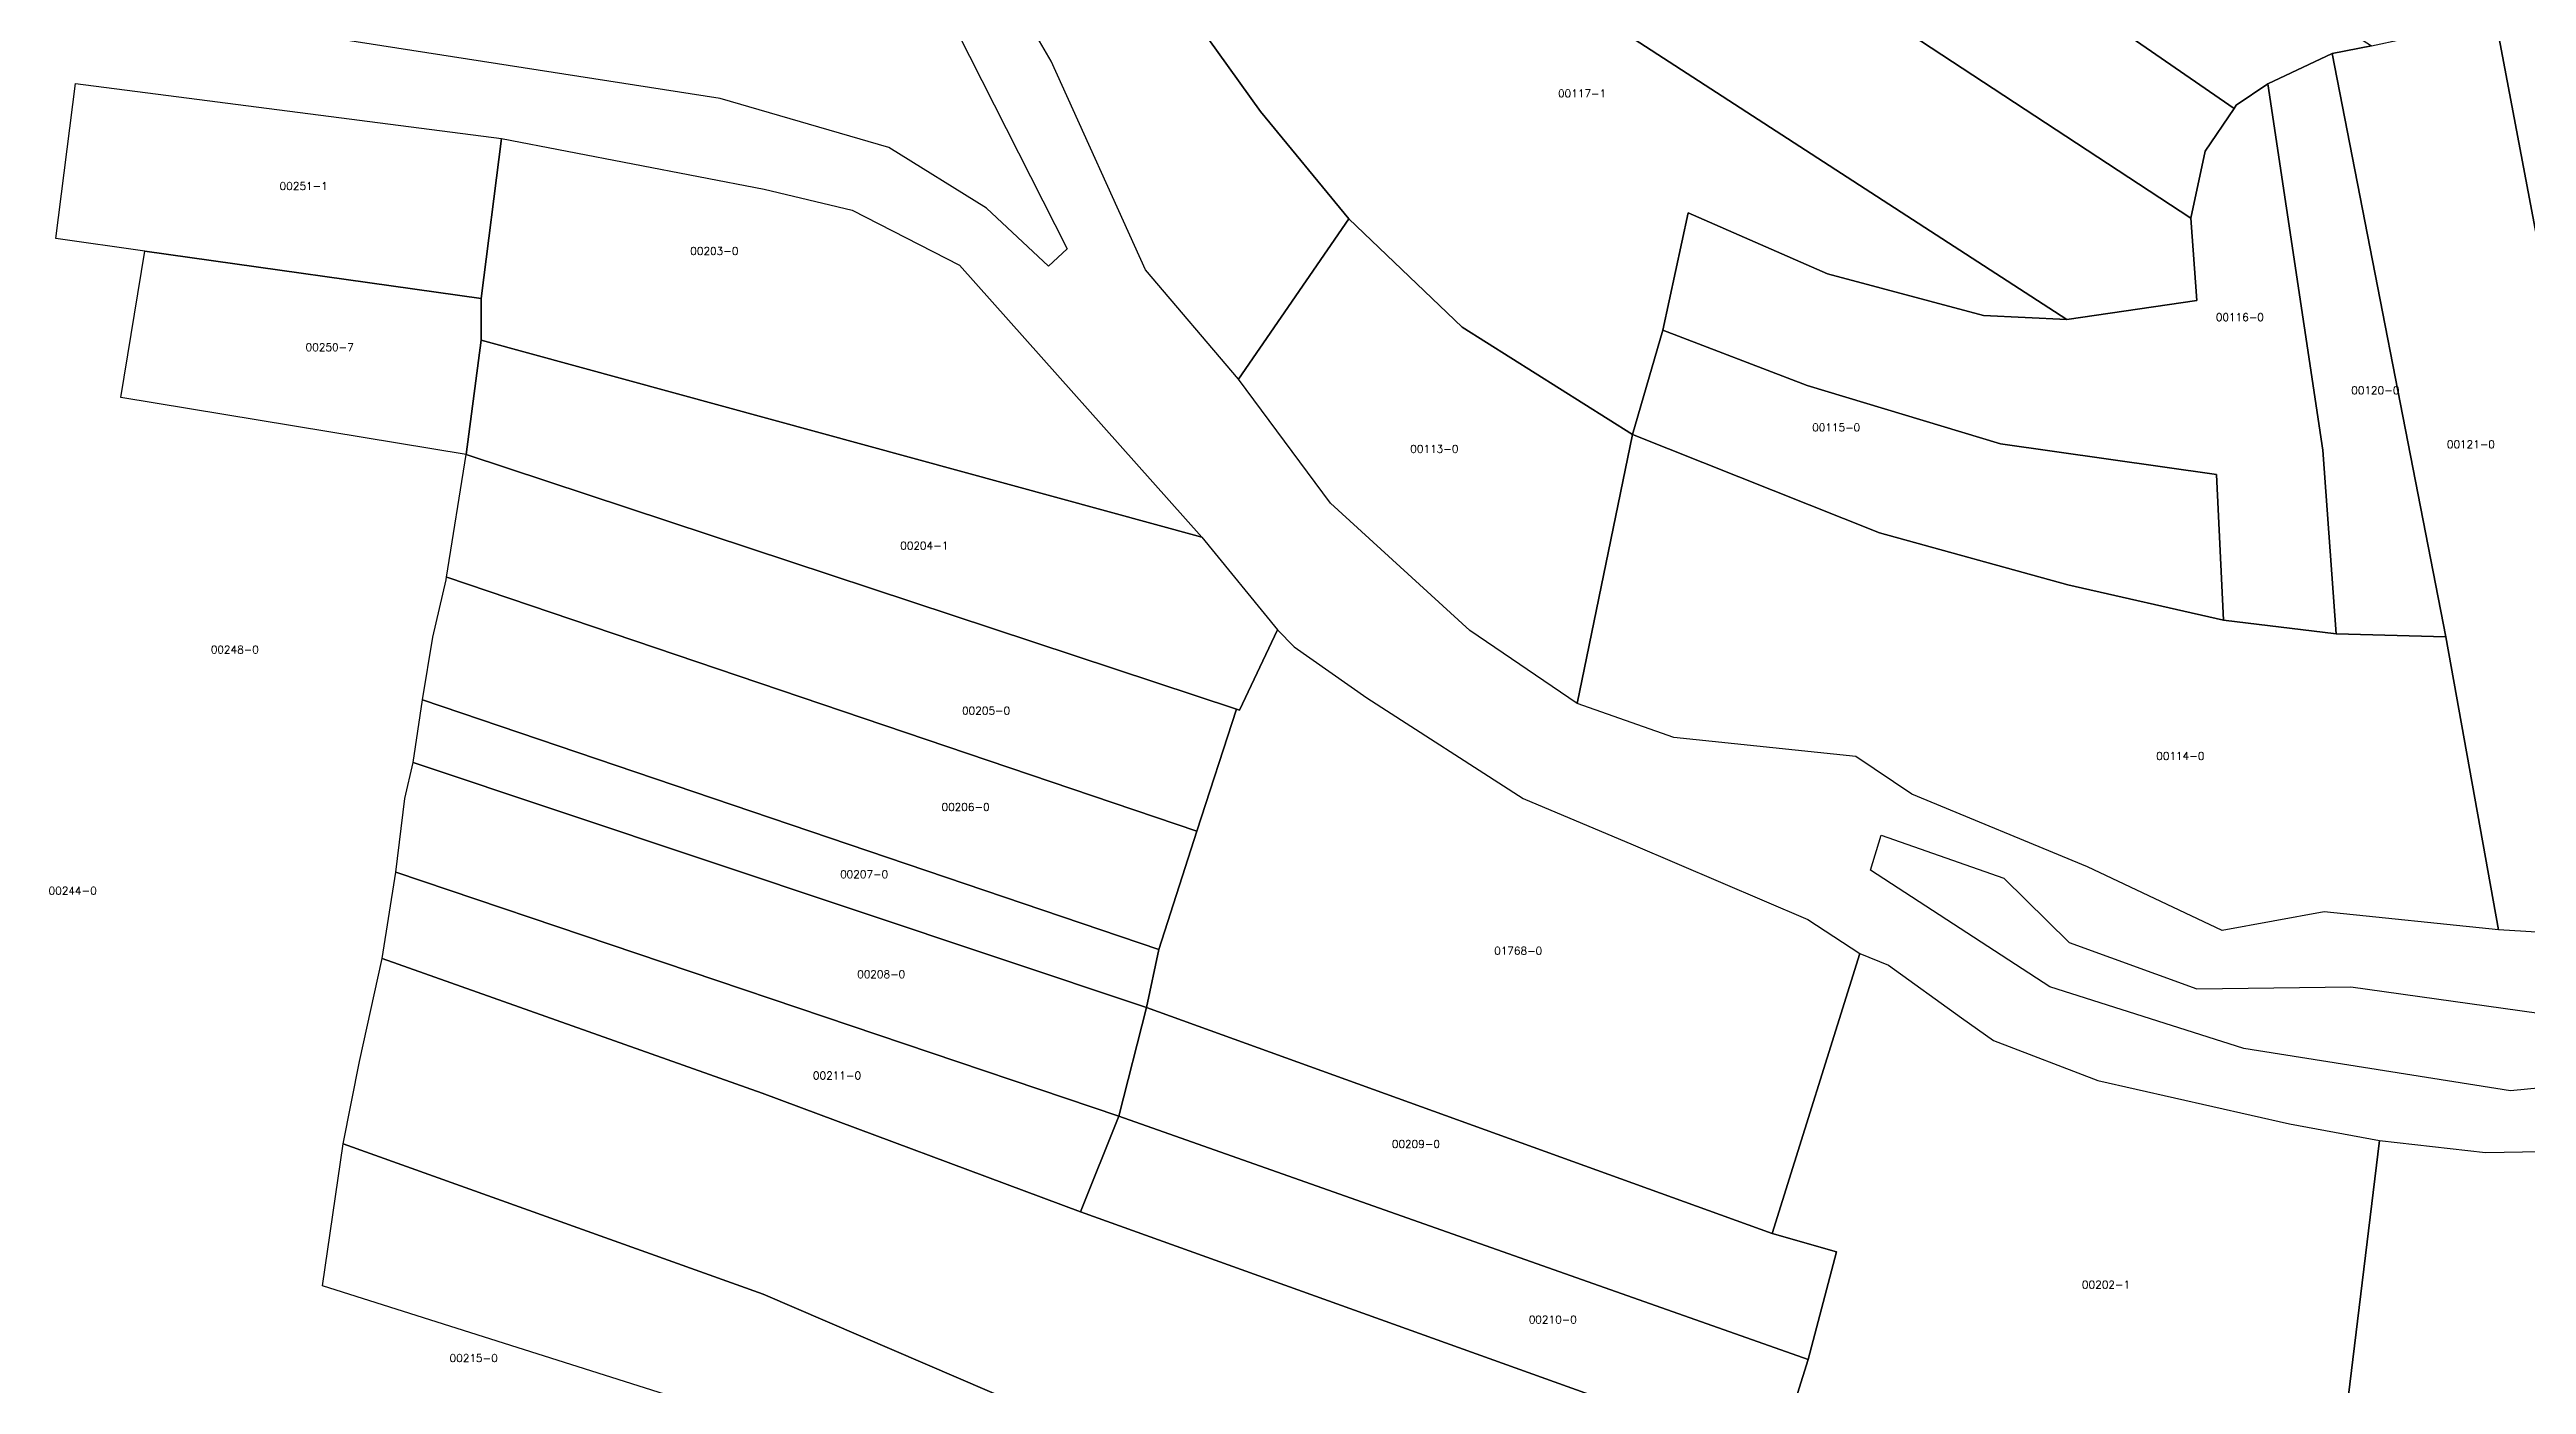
# Model space of a CAD drawing. Header units: metres. Extents: x 7423707 to 7427500, y 4706661 to 4708784.
# Drawn here: x 7423707 to 7424029.1, y 4706846.4 to 4707019.9 of the extents above; entities that cross this region are included whole.
import ezdxf

# ---------------------------------------------------------------- set-up
doc = ezdxf.new("R2010")
doc.units = ezdxf.units.M
doc.layers.add('Numrat_Parcelave', color=7, linetype='Continuous')
doc.layers.add('Parcelat_kadastrale2021', color=7, linetype='Continuous')
doc.styles.get("Standard").update_dxf_attribs({"font": 'simplex.shx'})

msp = doc.modelspace()

# ---------------------------------------------------------------- linework, layer by layer
at = {"layer": 'Parcelat_kadastrale2021'}
for points in [[(7423767.42, 4707152.6), (7423776.25, 4707149.44), (7423789.69, 4707152.02), (7423806.36, 4707147.84), (7423884.98, 4707100.21), (7424008.93, 4707020.39), (7424003.84, 4707019.4), (7423995.46, 4707015.43), (7423991.36, 4707012.66), (7423991.08, 4707012.24), (7423900.8, 4707074.51), (7423890.96, 4707059.99), (7423879.4, 4707067.58), (7423793.11, 4707121.31), (7423798.6, 4707134.53), (7423737.89, 4707154.86), (7423761.66, 4707160.15)], [(7423717.25, 4707133.01), (7423716.11, 4707139.3), (7423710.06, 4707156.24), (7423715.32, 4707154.62), (7423727.34, 4707145.94), (7423737.89, 4707154.86), (7423798.6, 4707134.53), (7423793.11, 4707121.31), (7423879.4, 4707067.58), (7423890.96, 4707059.99), (7423985.46, 4706998), (7423986.25, 4706987.26), (7423969.33, 4706984.8), (7423859.77, 4707055.82), (7423829.97, 4707075.13), (7423792.8, 4707096.83), (7423757.37, 4707116.6)], [(7423987.33, 4707006.7), (7423985.46, 4706998), (7423890.96, 4707059.99), (7423900.8, 4707074.51), (7423991.08, 4707012.24)], [(7423844.52, 4707039.71), (7423847.98, 4707034.88), (7423864.49, 4707011.85), (7423875.97, 4706997.9), (7423861.62, 4706977.07), (7423849.53, 4706991.26), (7423837.25, 4707018.37), (7423832.12, 4707027.29), (7423824.13, 4707041.24), (7423817.87, 4707050.16), (7423824.25, 4707061.19)], [(7423742.1, 4707057.89), (7423760.42, 4707053.38), (7423813.67, 4707040.36), (7423817.16, 4707037.79), (7423839.34, 4706993.98), (7423836.92, 4706991.75), (7423828.84, 4706999.27), (7423816.16, 4707007.16), (7423794.22, 4707013.52), (7423737.72, 4707022.35)], [(7423969.33, 4706984.8), (7423958.48, 4706985.32), (7423938.22, 4706990.76), (7423920.08, 4706998.66), (7423916.8, 4706983.4), (7423912.84, 4706969.86), (7423890.7, 4706983.8), (7423875.97, 4706997.9), (7423864.49, 4707011.85), (7423847.98, 4707034.88), (7423859.77, 4707055.82)], [(7424038.38, 4707036.28), (7424043.4, 4707000.65), (7424046.85, 4706981.08), (7424048.82, 4706968.49), (7424061.69, 4706916.84), (7424047.19, 4706912.23), (7424037.83, 4706956.51), (7424025.09, 4707023.85), (7424024.74, 4707027.04), (7424023.64, 4707037.79)], [(7424025.09, 4707023.85), (7424037.83, 4706956.51), (7424047.19, 4706912.23), (7424037.56, 4706904.74), (7424025.46, 4706905.46), (7424018.62, 4706943.55), (7424003.84, 4707019.4), (7424008.93, 4707020.39)], [(7424003.84, 4707019.4), (7424018.62, 4706943.55), (7424004.37, 4706943.96), (7424002.6, 4706967.81), (7423995.46, 4707015.43)], [(7423765.78, 4707008.33), (7423763.14, 4706987.52), (7423719.41, 4706993.7), (7423707.84, 4706995.34), (7423710.4, 4707015.48)], [(7423995.46, 4707015.43), (7424002.6, 4706967.81), (7424004.37, 4706943.96), (7423989.71, 4706945.71), (7423988.8, 4706964.64), (7423960.71, 4706968.64), (7423935.56, 4706976.22), (7423916.8, 4706983.4), (7423920.08, 4706998.66), (7423938.22, 4706990.76), (7423958.48, 4706985.32), (7423969.33, 4706984.8), (7423986.25, 4706987.26), (7423985.46, 4706998), (7423987.33, 4707006.7), (7423991.08, 4707012.24), (7423991.36, 4707012.66)], [(7423763.12, 4706982.12), (7423763.14, 4706987.52), (7423765.78, 4707008.33), (7423799.95, 4707001.73), (7423811.4, 4706999.02), (7423825.32, 4706991.87), (7423856.83, 4706956.53)], [(7423912.84, 4706969.86), (7423905.66, 4706934.88), (7423891.71, 4706944.39), (7423873.59, 4706960.94), (7423861.62, 4706977.07), (7423875.97, 4706997.9), (7423890.7, 4706983.8)], [(7423763.12, 4706982.12), (7423761.19, 4706967.26), (7423716.27, 4706974.68), (7423719.41, 4706993.7), (7423763.14, 4706987.52)], [(7423916.8, 4706983.4), (7423935.56, 4706976.22), (7423960.71, 4706968.64), (7423988.8, 4706964.64), (7423989.71, 4706945.71), (7423969.46, 4706950.31), (7423944.96, 4706957.08), (7423912.84, 4706969.86)], [(7423761.19, 4706967.26), (7423763.12, 4706982.12), (7423856.83, 4706956.53), (7423866.69, 4706944.45), (7423861.75, 4706934.02), (7423861.37, 4706934.15)], [(7423758.65, 4706951.31), (7423761.19, 4706967.26), (7423861.37, 4706934.15), (7423856.2, 4706918.31), (7423758.67, 4706951.3)], [(7424018.62, 4706943.55), (7424025.46, 4706905.46), (7424002.8, 4706907.82), (7423989.53, 4706905.36), (7423972, 4706913.67), (7423949.16, 4706923.09), (7423941.89, 4706928.01), (7423918.22, 4706930.46), (7423905.66, 4706934.88), (7423912.84, 4706969.86), (7423944.96, 4706957.08), (7423969.46, 4706950.31), (7423989.71, 4706945.71), (7424004.37, 4706943.96)], [(7423755.53, 4706935.37), (7423756.84, 4706943.52), (7423758.6, 4706950.98), (7423758.6, 4706950.99), (7423758.65, 4706951.31), (7423758.67, 4706951.3), (7423856.2, 4706918.31), (7423851.27, 4706902.91)], [(7423931.01, 4706865.98), (7423849.66, 4706895.36), (7423851.27, 4706902.91), (7423856.2, 4706918.31), (7423861.37, 4706934.15), (7423861.75, 4706934.02), (7423866.69, 4706944.45), (7423868.84, 4706942.26), (7423878.31, 4706935.62), (7423898.63, 4706922.56), (7423912.92, 4706916.52), (7423935.67, 4706906.81), (7423942.4, 4706902.41)], [(7423754.32, 4706927.23), (7423755.53, 4706935.37), (7423851.27, 4706902.91), (7423849.66, 4706895.36)], [(7423752.05, 4706912.95), (7423753.21, 4706922.55), (7423754.32, 4706927.23), (7423849.66, 4706895.36), (7423846.08, 4706881.25)], [(7423943.82, 4706913.23), (7423945.19, 4706917.77), (7423961.12, 4706912.18), (7423969.63, 4706903.84), (7423986.24, 4706897.81), (7424006.24, 4706898.04), (7424035.05, 4706894.02), (7424042.07, 4706895.07), (7424050.2, 4706900.77), (7424060.12, 4706905.1), (7424065.19, 4706908.06), (7424074.74, 4706908.49), (7424095.43, 4706906.16), (7424106.72, 4706902.46), (7424109.89, 4706895.28), (7424109.35, 4706890.87), (7424091.88, 4706892.04), (7424069.08, 4706890.98), (7424053.99, 4706888.66), (7424039.89, 4706885.81), (7424027.02, 4706884.54), (7423992.34, 4706890.03), (7423967.12, 4706898.06)], [(7423750.26, 4706901.76), (7423752.05, 4706912.95), (7423846.08, 4706881.25), (7423841.07, 4706868.81), (7423799.69, 4706884.22)], [(7423747.3, 4706888.37), (7423750.26, 4706901.76), (7423799.69, 4706884.22), (7423841.07, 4706868.81), (7423931.54, 4706836.34), (7423955.76, 4706827.96), (7423943.82, 4706803.11), (7423841.94, 4706840), (7423799.83, 4706858.11), (7423745.18, 4706877.64)], [(7423935.68, 4706849.63), (7423939.36, 4706863.62), (7423931.01, 4706865.98), (7423942.4, 4706902.41), (7423946.14, 4706900.89), (7423955.62, 4706894.01), (7423959.79, 4706891.06), (7423973.34, 4706885.89), (7423998.29, 4706880.23), (7424010, 4706878.07), (7424002.29, 4706814.75), (7423955.76, 4706827.96), (7423931.54, 4706836.34)], [(7423849.66, 4706895.36), (7423931.01, 4706865.98), (7423939.36, 4706863.62), (7423935.68, 4706849.63), (7423846.08, 4706881.25)], [(7423846.08, 4706881.25), (7423935.68, 4706849.63), (7423931.54, 4706836.34), (7423841.07, 4706868.81)], [(7423742.51, 4706859.19), (7423745.18, 4706877.64), (7423799.83, 4706858.11), (7423841.94, 4706840), (7423835.1, 4706816.67), (7423809.36, 4706822.58), (7423811.02, 4706830.19), (7423812.41, 4706837.03)], [(7424072.25, 4706819.08), (7424072.29, 4706795.72), (7424020.61, 4706810.12), (7424002.29, 4706814.75), (7424010, 4706878.07), (7424023.79, 4706876.53), (7424045.43, 4706876.91), (7424057.92, 4706879.17), (7424058.46, 4706877.68), (7424066.67, 4706854.85), (7424069.22, 4706832.96), (7424070.32, 4706824.18), (7424070.96, 4706818.84)]]:
    msp.add_lwpolyline(points, close=True, dxfattribs=at)

# ---------------------------------------------------------------- texts
at = {"layer": 'Numrat_Parcelave'}
for s, p in [('00117-1', (7423903.17, 4707013.69)), ('00251-1', (7423736.94, 4707001.65)), ('00203-0', (7423790.33, 4706993.21)), ('00116-0', (7423988.7, 4706984.61)), ('00250-7', (7423740.32, 4706980.7)), ('00120-0', (7424006.31, 4706975.1)), ('00115-0', (7423936.21, 4706970.27)), ('00113-0', (7423883.96, 4706967.49)), ('00121-0', (7424018.74, 4706968.08)), ('00204-1', (7423817.63, 4706954.91)), ('00248-0', (7423727.98, 4706941.4)), ('00205-0', (7423825.67, 4706933.46)), ('00114-0', (7423980.95, 4706927.56)), ('00206-0', (7423823, 4706920.93)), ('00207-0', (7423809.81, 4706912.19)), ('00244-0', (7423706.89, 4706910.05)), ('01768-0', (7423894.86, 4706902.24)), ('00208-0', (7423812.03, 4706899.2)), ('00211-0', (7423806.28, 4706886.03)), ('00209-0', (7423881.56, 4706877.12)), ('00202-1', (7423971.3, 4706858.84)), ('00210-0', (7423899.36, 4706854.3)), ('00215-0', (7423759.04, 4706849.29))]:
    msp.add_text(s, height=1, dxfattribs=at).set_placement(p)

doc.saveas('drawing.dxf')
